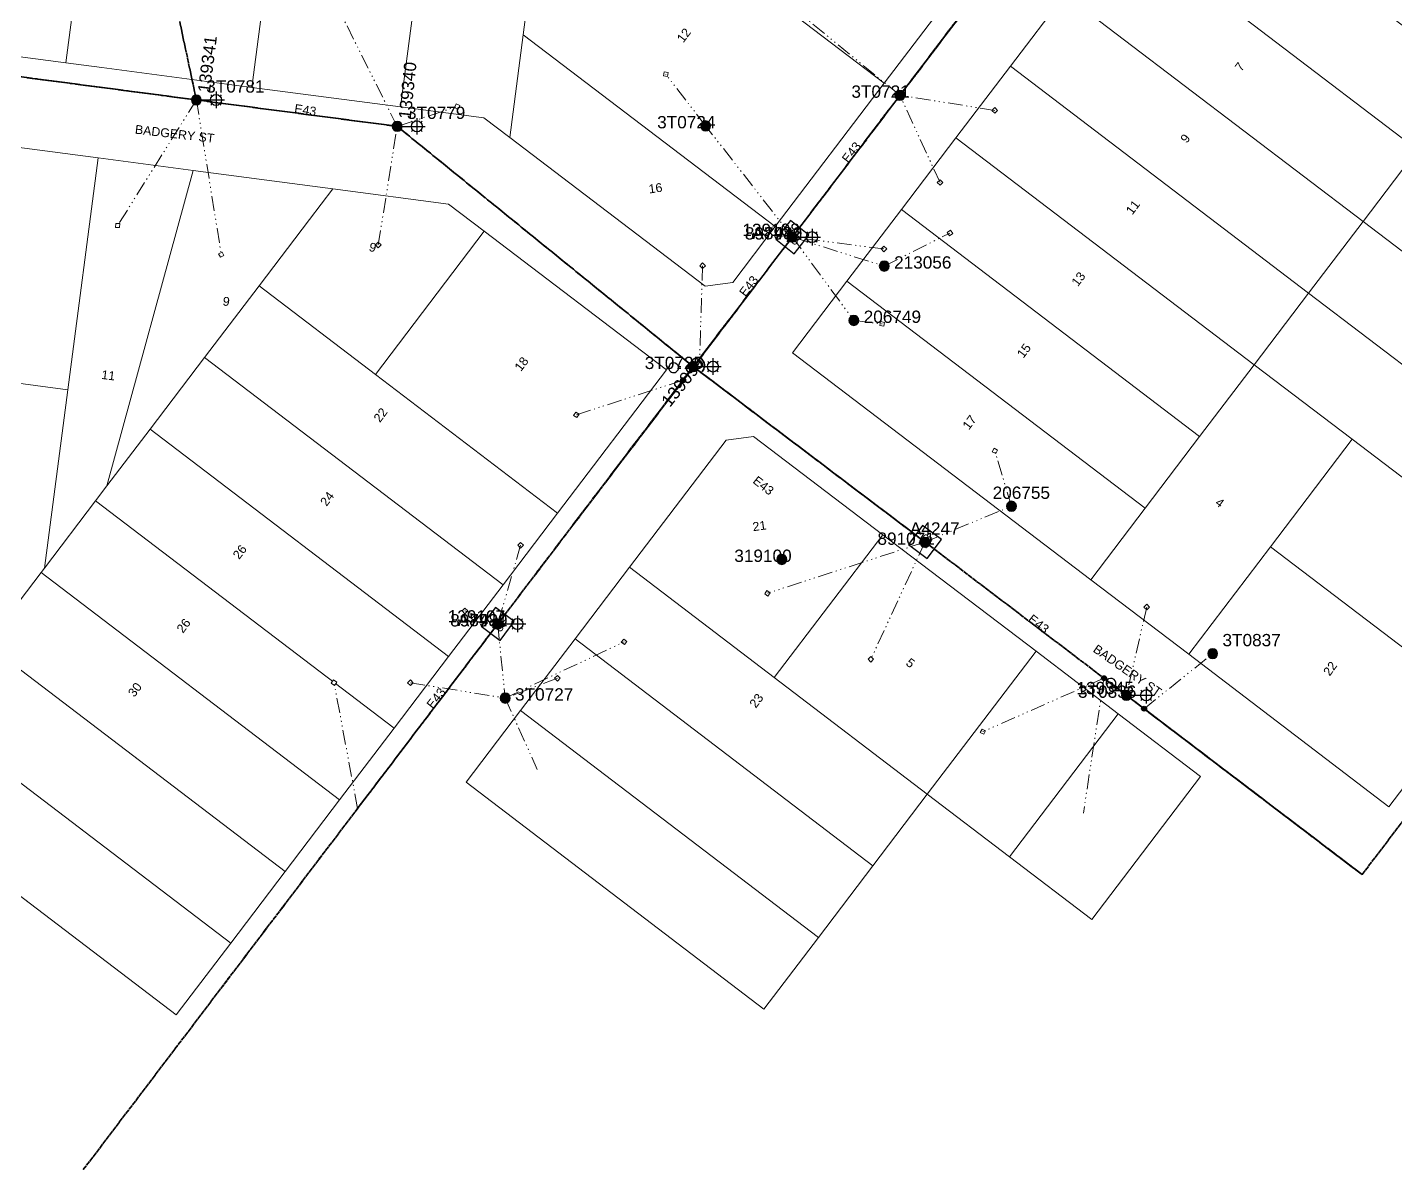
# Model space of a CAD drawing. Header units: metres. Extents: x 267072 to 270320, y 6186424 to 6191197.
# Drawn here: x 267640 to 267918, y 6186844.2 to 6187076.4 of the extents above; entities that cross this region are included whole.
import ezdxf
from ezdxf.enums import TextEntityAlignment as Align

# ---------------------------------------------------------------- set-up
doc = ezdxf.new("R2010")
doc.units = ezdxf.units.M
doc.linetypes.add('Cable Exist OH', pattern=[1, 1, 0])
doc.linetypes.add('PHANTOMX2', pattern=[6.6, 3, -0.75, 0.2, -0.75, 0.2, -0.75, 0.2, -0.75])
doc.layers.get('0').update_dxf_attribs({"color": 6})
for name, color, linetype, lineweight in [('_User_HV_Exist', 1, 'Continuous', 35), ('_User_LV_Exist', 5, 'Continuous', 35), ('Cadastre Land Parcels_SP_EXT', 118, 'Continuous', 15), ('Cadastre Roads_SP_EXT', 218, 'Continuous', 15), ('Mains_HV_EXT', 13, 'Continuous', 25), ('Mains_LV_EXT', 163, 'Continuous', 25), ('Mains_SL_EXT', 131, 'Continuous', 25), ('Services_SP_EXT', 42, 'PHANTOMX2', 20)]:
    doc.layers.add(name, color=color, linetype=linetype, lineweight=lineweight)
for name, color, linetype in [('Equip_LV_EXT', 7, 'Continuous'), ('Equip_SP_HV_EXT', 7, 'Continuous'), ('Equip_SP_LV_EXT', 7, 'Continuous'), ('Equip_SP_SL_EXT', 7, 'Continuous'), ('SupportsOH_SP_TR_HV_LV_SL_EXT', 7, 'Continuous')]:
    doc.layers.add(name, color=color, linetype=linetype)
doc.styles.add('iecARIAL', font='arial.ttf', dxfattribs={"height": 2})
doc.styles.add('POLE_LABEL', font='arial.ttf', dxfattribs={"height": 2})
doc.styles.add('SL_LABEL', font='arial.ttf', dxfattribs={"height": 2})
doc.styles.get("Standard").update_dxf_attribs({"font": 'arial.ttf'})
doc.linetypes.add('Cable E UG', pattern='A,5,-0.1,["E",Standard,S=1.5,R=0,X=0,Y=-0.75],-1.45', length=6.55)

# ---------------------------------------------------------------- blocks, each defined once
blk = doc.blocks.new('LV_OH_LINKS_OPEN_EXT')
for p, q in [((-0.17, 4.97), (-0.17, 5.46)), ((-0.17, 3), (-0.17, 2.5)), ((0.17, 4.97), (0.17, 5.46)), ((0.17, 3), (0.17, 2.5))]:
    blk.add_line(p, q)
blk.add_lwpolyline([(0, 2.99, 1), (0, 4.98, 1)], format="xyb", close=True)
at = {"flags": 9}
for tag, p in [('ACTUAL_STATUS', (0, 0)), ('CONSTRUCTED_VOLTAGE', (0, -0.2)), ('OPERATING_VOLTAGE', (0, -0.6)), ('ORIENTATION', (0, -0.8)), ('OWNED_BY', (0, -1)), ('STATE', (0, -1.2)), ('SWITCH_TYPE', (0, -1.4)), ('NO_PHASES', (0, -0.4)), ('USAGE', (0, -1.6)), ('LEGEND', (0, -1.8)), ('NOTES', (0, -2))]:
    blk.add_attdef(tag, text='', height=0.2, dxfattribs=at).set_placement(p, align=Align.MIDDLE_LEFT)
at = {"flags": 1}
blk.add_attdef('Z', (0, 0), '', height=0.2, dxfattribs=at)
blk = doc.blocks.new('SL_LANTERN_EXT')
at = {"flags": 9}
for tag, p in [('LRATECODE', (-7.4, 0)), ('LOUTREACHVOCAB', (-7.2, 0)), ('LOUTREACH', (-7, 0)), ('LANTNUMBER', (-6.6, 0)), ('LNEW', (-6.4, 0)), ('LMASTVOCAB', (-6.2, 0)), ('LMAST', (-6, 0)), ('LLAMPVOCAB', (-5.8, 0)), ('LLAMP', (-5.6, 0)), ('LEXIST', (-5.4, 0)), ('LCHARGE3PERCENT', (-5.2, 0)), ('LCHARGE3', (-5, 0)), ('LCHARGE2PERCENT', (-4.8, 0)), ('LCHARGE2', (-4.6, 0)), ('LCHARGE1PERCENT', (-4.4, 0)), ('LCHARGE1', (-4.2, 0)), ('LCATEGORY', (-4, 0)), ('LBRACKETVOCAB', (-3.8, 0)), ('LBRACKET', (-3.6, 0)), ('LKINGHEIGHT', (-3.4, 0)), ('CREPLACE', (-3.2, 0)), ('CREMOVE', (-3, 0)), ('CNUMBER', (-2.8, 0)), ('CNEW', (-2.6, 0)), ('CEXIST', (-2.4, 0)), ('USAGE', (-2.2, 0)), ('STATE', (-2, 0)), ('OWNED_BY', (-1.8, 0)), ('ORIENTATION', (-1.6, 0)), ('OPERATING_VOLTAGE', (-1.4, 0)), ('NO_PHASES', (-1.2, 0)), ('LANTERN_TYPE', (-1, 0)), ('LANTERN_PURPOSE', (-0.8, 0)), ('CONTROL_TYPE', (-0.6, 0)), ('CONSTRUCTED_VOLTAGE', (-0.4, 0))]:
    blk.add_attdef(tag, text='', height=0.001, rotation=270, dxfattribs=at).set_placement(p, align=Align.MIDDLE_LEFT)
at = {"style": 'SL_LABEL', "flags": 9}
blk.add_attdef('STREET_CODE', text='', height=0.001, rotation=270, dxfattribs=at).set_placement((0, 0), align=Align.MIDDLE_LEFT)
at = {"flags": 1}
blk.add_attdef('Z', (0, 0), '', height=0.001, rotation=270, dxfattribs=at)
at = {"width": 0.9}
blk.add_attdef('LNUMBER', text='', height=1, dxfattribs=at).set_placement((7, -1), align=Align.MIDDLE_LEFT)
at = {"flags": 9}
for tag, p in [('LREMOVE', (0, -7.6)), ('LREPLACE', (0, -7.8)), ('LTYPE', (0, -8)), ('LTYPEVOCAB', (0, -8.2)), ('LEGEND', (0, -8.4)), ('SUBURB', (0, -8.6)), ('STREETNAME', (0, -8.8)), ('LOCATION', (0, -9)), ('NOTES', (0, -9.2)), ('MAINTAINED_BY', (0, -9.86))]:
    blk.add_attdef(tag, text='', height=0.001, dxfattribs=at).set_placement(p, align=Align.MIDDLE_LEFT)
blk.add_attdef('OPERATED_BY', (0, -9.61), '', height=0.001, dxfattribs=at)
blk.add_wipeout([(5.69, 0), (5.06, -1.06), (4, -1.69), (2.94, -1.06), (2.31, 0), (2.94, 1.06), (4, 1.69), (5.06, 1.06)])
for p, q in [((0, 0), (4, 0)), ((2.94, 1.06), (3.2, 0.8)), ((4, 1.69), (4, 0)), ((5.06, 1.06), (4.8, 0.8)), ((2.94, -1.06), (3.2, -0.8)), ((4, 0), (5.69, 0)), ((4, 0), (4, -1.69)), ((5.06, -1.06), (4.8, -0.8))]:
    blk.add_line(p, q)
blk.add_circle((4, 0), 1.12)
blk = doc.blocks.new('CCP_EXT')
blk.add_wipeout([(0, 0.57), (0.57, 0), (0, -0.57), (-0.57, 0)])
blk.add_lwpolyline([(-0.57, 0), (0, 0.57), (0.57, 0), (0, -0.57), (-0.57, 0)])
at = {"flags": 1}
blk.add_attdef('Z', (0, 0), '', height=0.2, dxfattribs=at)
at = {"flags": 9}
for tag, p in [('CCP_TYPE', (0, 0)), ('CONSTRUCTED_VOLTAGE', (0, -0.2)), ('OPERATING_VOLTAGE', (0, -0.6)), ('ORIENTATION', (0, -0.8)), ('OWNED_BY', (0, -1)), ('STATE', (0, -1.8)), ('NO_PHASES', (0, -0.4)), ('USAGE', (0, -1.2)), ('LEGEND', (0, -1.4)), ('LIFE_SUPPORT', (0, -1.6)), ('NOTES', (0, -2))]:
    blk.add_attdef(tag, text='', height=0.2, dxfattribs=at).set_placement(p, align=Align.MIDDLE_LEFT)
blk = doc.blocks.new('POLE_EXT')
blk.add_hatch(color=256).paths.add_polyline_path([(-1, 0, 1), (1, 0, 1)])
blk.add_lwpolyline([(-1, 0, 1), (1, 0, 1)], format="xyb", close=True)
at = {"flags": 8}
blk.add_attdef('pNumber', text='', height=2, dxfattribs=at).set_placement((2.5, 2.5), align=Align.MIDDLE_CENTER)
at = {"style": 'POLE_LABEL', "flags": 9}
for tag, p in [('STRUCTURE_PLANT_NUMBER', (1.35, 0.03)), ('STREET_CODE', (1.35, -0.2))]:
    blk.add_attdef(tag, text='', height=0.2, dxfattribs=at).set_placement(p, align=Align.MIDDLE_LEFT)
at = {"flags": 9}
for tag, p in [('OWNED_BY', (1.35, -0.4)), ('SPECIAL_USE', (1.35, -0.8)), ('STATE', (1.35, -1)), ('cLV', (1.35, -1.4)), ('hDepth', (1.35, -1.6)), ('hDia', (1.35, -1.8)), ('cHV', (1.35, -2)), ('PARENT', (1.35, -0.6)), ('USAGE', (1.35, -1.2)), ('LBRACKET', (1.35, -2.2)), ('LExisting', (1.35, -2.4)), ('LANTNUMBER', (1.35, -2.6)), ('LOther', (1.35, -2.8)), ('cLinedev', (1.35, -3.4)), ('pExisting', (1.35, -3.8)), ('pFooting', (1.35, -4.4)), ('pNew', (1.35, -4.6)), ('pRelocate', (1.35, -5)), ('pRemove', (1.35, -5.2)), ('pReplace', (1.35, -5.4)), ('pStay', (1.35, -5.6)), ('LRemove', (1.35, -3)), ('LEGEND', (1.35, -3.2)), ('LOCATION', (1.35, -3.6)), ('PFNUMBER', (1.35, -4)), ('NEWPFNUMBER', (1.35, -4.2)), ('pType', (1.35, -5.8)), ('cspan', (1.35, -6)), ('STREETNAME', (1.35, -6.2)), ('SUBURB', (1.35, -6.4)), ('OPERATED_BY', (1.36, -7.01)), ('NOTES', (1.35, -6.6)), ('MAINTAINED_BY', (1.36, -6.81))]:
    blk.add_attdef(tag, text='', height=0.2, dxfattribs=at).set_placement(p, align=Align.MIDDLE_LEFT)
at = {"flags": 1}
blk.add_attdef('Z', (1.35, -7.33), '', height=0.2, dxfattribs=at)
blk = doc.blocks.new('HV_LOAD_BREAK_EXT')
blk.add_lwpolyline([(-2.4, -2.4), (2.4, -2.4), (2.4, 2.4), (-2.4, 2.4)], close=True)
at = {"insert": (-1.1, 0.99), "char_height": 2, "width": 2.9628, "attachment_point": 1}
blk.add_mtext('{\\Fisocp|c0;LB}', dxfattribs=at)
for tag, height, flags, p in [('ASSET_NUM', 2.5, 8, (2, 2)), ('STREET_CODE', 0.2, 9, (1.5, 0)), ('ACTUAL_STATUS', 0.2, 9, (1.5, -0.2)), ('CONSTRUCTED_VOLTAGE', 0.2, 9, (1.5, -0.4)), ('OPERATING_VOLTAGE', 0.2, 9, (1.5, -0.8)), ('ORIENTATION', 0.2, 9, (1.5, -1)), ('OWNED_BY', 0.2, 9, (1.5, -1.2)), ('OPERATED_BY', 0.2, 9, (1.5, -1.4)), ('STATE', 0.2, 9, (1.5, -1.8)), ('SWITCH_TYPE', 0.2, 9, (1.5, -2)), ('STREETNAME', 0.2, 9, (1.5, -2.8)), ('NO_PHASES', 0.2, 9, (1.5, -0.6)), ('MAINTAINED_BY', 0.2, 9, (1.5, -1.6)), ('USAGE', 0.2, 9, (1.5, -2.2)), ('LEGEND', 0.2, 9, (1.5, -2.4)), ('LOCATION', 0.2, 9, (1.5, -2.6)), ('SUBURB', 0.2, 9, (1.5, -3)), ('Z', 0.2, 1, (1.5, -3.6)), ('NOTES', 0.2, 9, (1.5, -3.2)), ('LABEL_ALIGNMENT', 0.2, 9, (1.5, -3.4))]:
    blk.add_attdef(tag, text='', height=height, dxfattribs=dict(flags=flags)).set_placement(p, align=Align.MIDDLE_LEFT)
blk = doc.blocks.new('CONNECTOR_NODE_EXT')
h = blk.add_hatch(color=256)
edge = h.paths.add_edge_path()
edge.add_arc((0, 0), 0.5, 0, 360)
blk.add_circle((0, 0), 0.5)
at = {"flags": 1}
blk.add_attdef('Z', (0, 0), '', height=0.2, dxfattribs=at)
at = {"flags": 9}
for tag, p in [('CONNECTOR_TYPE', (0, 0)), ('CONSTRUCTED_VOLTAGE', (0, -0.2)), ('OPERATING_VOLTAGE', (0, -0.6)), ('ORIENTATION', (0, -0.8)), ('SUBTYPE', (0, -1)), ('NO_PHASES', (0, -0.4)), ('USAGE', (0, -1.2)), ('NOTES', (0, -1.4))]:
    blk.add_attdef(tag, text='', height=0.2, dxfattribs=at).set_placement(p, align=Align.MIDDLE_LEFT)

msp = doc.modelspace()

# ---------------------------------------------------------------- linework, layer by layer
at = {"layer": '_User_HV_Exist', "linetype": 'Cable Exist OH'}
msp.add_lwpolyline([(267911.1607, 6186904.2089), (267936.0025, 6186936.9048), (267997.3712, 6187017.7282)], dxfattribs=at)
at = {"layer": '_User_LV_Exist', "linetype": 'Cable Exist OH'}
for points in [[(267817.2445, 6187062.5933), (267837.1332, 6187088.8075)], [(267911.1607, 6186904.2089), (267936.0025, 6186936.9048)]]:
    msp.add_lwpolyline(points, dxfattribs=at)
at = {"layer": 'Cadastre Land Parcels_SP_EXT', "linetype": 'Continuous'}
for points in [[(267662.5335, 6187181.4822), (267633.2583, 6187185.0703), (267626.6907, 6187185.8754), (267624.7094, 6187186.1184), (267610.0111, 6187074.1408), (267624.6312, 6187072.2175), (267647.7946, 6187069.1703), (267662.5335, 6187181.4822)], [(267700.3536, 6187176.8458), (267662.5335, 6187181.4822), (267647.7946, 6187069.1703), (267655.0905, 6187068.2103), (267685.5797, 6187064.1988), (267700.3536, 6187176.8458)], [(267719.6629, 6187089.6209), (267725.3028, 6187132.6122), (267728.0372, 6187153.4918), (267730.6103, 6187173.1367), (267700.3536, 6187176.8458), (267685.5797, 6187064.1988), (267715.8065, 6187060.2224), (267719.6629, 6187089.6209)], [(267825.1446, 6187079.6106), (267728.0372, 6187153.4918), (267725.3028, 6187132.6122), (267746.212, 6187116.6975), (267814.0752, 6187065.0479), (267825.1446, 6187079.6106)], [(267740.7309, 6187074.8992), (267746.212, 6187116.6975), (267725.3028, 6187132.6122), (267719.6629, 6187089.6209), (267715.8065, 6187060.2224), (267732.7358, 6187057.9955), (267737.9897, 6187053.9975), (267740.7309, 6187074.8992)], [(267814.0752, 6187065.0479), (267746.212, 6187116.6975), (267740.7309, 6187074.8992), (267791.9399, 6187035.9226), (267814.0752, 6187065.0479)], [(267933.4875, 6187066.0926), (267872.9036, 6187112.1957), (267861.8366, 6187097.6282), (267922.4214, 6187051.5261), (267933.4875, 6187066.0926)], [(267922.4214, 6187051.5261), (267861.8366, 6187097.6282), (267850.7698, 6187083.0627), (267911.3554, 6187036.9597), (267922.4214, 6187051.5261)], [(267911.3554, 6187036.9597), (267850.7698, 6187083.0627), (267839.7037, 6187068.4961), (267900.2893, 6187022.3923), (267911.3554, 6187036.9597)], [(267783.2915, 6187024.5445), (267791.9399, 6187035.9226), (267740.7309, 6187074.8992), (267737.9897, 6187053.9975), (267777.6874, 6187023.7827), (267783.2915, 6187024.5445)], [(267900.2893, 6187022.3923), (267839.7037, 6187068.4961), (267828.6369, 6187053.9306), (267889.2233, 6187007.8268), (267900.2893, 6187022.3923)], [(267642.7618, 6186965.5987), (267643.4458, 6186966.4983), (267648.1856, 6187002.7314), (267627.3754, 6187005.4752), (267624.1494, 6187007.8591), (267630.0695, 6187053.0464), (267624.1192, 6187053.829), (267612.2549, 6186963.1374), (267638.2856, 6186959.7123), (267642.7618, 6186965.5987)], [(267889.2233, 6187007.8268), (267828.6369, 6187053.9306), (267817.5694, 6187039.3629), (267878.1573, 6186993.2603), (267889.2233, 6187007.8268)], [(267654.3486, 6187049.8539), (267630.0695, 6187053.0464), (267624.1494, 6187007.8591), (267627.3754, 6187005.4752), (267648.1856, 6187002.7314), (267654.3486, 6187049.8539)], [(267983.009, 6187005.4178), (267922.4214, 6187051.5261), (267911.3554, 6187036.9597), (267971.9446, 6186990.8506), (267983.009, 6187005.4178)], [(267653.8309, 6186980.1586), (267656.1551, 6186983.2154), (267673.6509, 6187047.3152), (267654.3486, 6187049.8539), (267648.1856, 6187002.7314), (267643.4458, 6186966.4983), (267653.8309, 6186980.1586)], [(267664.9007, 6186994.7186), (267675.9715, 6187009.2795), (267687.0407, 6187023.8383), (267697.2989, 6187037.3313), (267702.0505, 6187043.5807), (267673.6509, 6187047.3152), (267656.1551, 6186983.2154), (267664.9007, 6186994.7186)], [(267732.803, 6187034.958), (267725.5281, 6187040.4935), (267702.0505, 6187043.5807), (267697.2989, 6187037.3313), (267687.0407, 6187023.8383), (267710.6849, 6187005.8489), (267732.803, 6187034.958)], [(267878.1573, 6186993.2603), (267817.5694, 6187039.3629), (267806.5034, 6187024.7974), (267867.0914, 6186978.6938), (267878.1573, 6186993.2603)], [(267769.8094, 6187006.8054), (267732.803, 6187034.958), (267710.6849, 6187005.8489), (267747.6906, 6186977.6942), (267769.8094, 6187006.8054)], [(267971.9446, 6186990.8506), (267911.3554, 6187036.9597), (267900.2893, 6187022.3923), (267960.8794, 6186976.2822), (267971.9446, 6186990.8506)], [(267747.6906, 6186977.6942), (267710.6849, 6187005.8489), (267687.0407, 6187023.8383), (267675.9715, 6187009.2795), (267736.6223, 6186963.1275), (267747.6906, 6186977.6942)], [(267867.0914, 6186978.6938), (267806.5034, 6187024.7974), (267795.4367, 6187010.2307), (267856.0255, 6186964.1273), (267867.0914, 6186978.6938)], [(267960.8794, 6186976.2822), (267900.2893, 6187022.3923), (267889.2233, 6187007.8268), (267909.1192, 6186992.6855), (267949.815, 6186961.7148), (267960.8794, 6186976.2822)], [(267736.6223, 6186963.1275), (267675.9715, 6187009.2795), (267664.9007, 6186994.7186), (267725.555, 6186948.5618), (267736.6223, 6186963.1275)], [(267892.5203, 6186970.8343), (267909.1192, 6186992.6855), (267889.2233, 6187007.8268), (267878.1573, 6186993.2603), (267867.0914, 6186978.6938), (267856.0255, 6186964.1273), (267875.923, 6186948.9851), (267892.5203, 6186970.8343)], [(267725.555, 6186948.5618), (267664.9007, 6186994.7186), (267656.1551, 6186983.2154), (267653.8309, 6186980.1586), (267714.4885, 6186933.9961), (267725.555, 6186948.5618)], [(267813.7862, 6186973.2865), (267787.5371, 6186993.2618), (267781.9331, 6186992.4981), (267762.3116, 6186966.675), (267791.7266, 6186944.2447), (267813.7862, 6186973.2865)], [(267949.815, 6186961.7148), (267909.1192, 6186992.6855), (267892.5203, 6186970.8343), (267933.2186, 6186939.8628), (267949.815, 6186961.7148)], [(267714.4885, 6186933.9961), (267653.8309, 6186980.1586), (267643.4458, 6186966.4983), (267642.7618, 6186965.5987), (267703.4204, 6186919.4303), (267714.4885, 6186933.9961)], [(267844.9058, 6186949.6032), (267813.7862, 6186973.2865), (267791.7266, 6186944.2447), (267822.8263, 6186920.5291), (267844.9058, 6186949.6032)], [(267933.2186, 6186939.8628), (267892.5203, 6186970.8343), (267875.923, 6186948.9851), (267916.6222, 6186918.0117), (267933.2186, 6186939.8628)], [(267703.4204, 6186919.4303), (267642.7618, 6186965.5987), (267638.2856, 6186959.7123), (267631.6911, 6186951.0388), (267692.3532, 6186904.8645), (267703.4204, 6186919.4303)], [(267822.8263, 6186920.5291), (267791.7266, 6186944.2447), (267762.3116, 6186966.675), (267751.2434, 6186952.1093), (267811.7631, 6186905.9605), (267822.8263, 6186920.5291)], [(267692.3532, 6186904.8645), (267631.6911, 6186951.0388), (267620.6222, 6186936.4788), (267681.2851, 6186890.2987), (267692.3532, 6186904.8645)], [(267811.7631, 6186905.9605), (267751.2434, 6186952.1093), (267740.1751, 6186937.5435), (267800.6999, 6186891.392), (267811.7631, 6186905.9605)], [(267861.6202, 6186936.8839), (267844.9058, 6186949.6032), (267822.8263, 6186920.5291), (267839.5279, 6186907.7936), (267861.6202, 6186936.8839)], [(267800.6999, 6186891.392), (267740.1751, 6186937.5435), (267729.1071, 6186922.9767), (267789.6359, 6186876.8245), (267800.6999, 6186891.392)], [(267681.2851, 6186890.2987), (267620.6222, 6186936.4788), (267617.0351, 6186931.7607), (267609.5523, 6186921.9198), (267670.2179, 6186875.7328), (267681.2851, 6186890.2987)], [(267878.3345, 6186924.1646), (267861.6202, 6186936.8839), (267839.5279, 6186907.7936), (267856.2294, 6186895.0551), (267878.3345, 6186924.1646)]]:
    msp.add_lwpolyline(points, close=True, dxfattribs=at)
at = {"layer": 'Mains_HV_EXT', "linetype": 'Cable Exist OH'}
msp.add_lwpolyline([(267911.1607, 6186904.2089), (267936.0025, 6186936.9048), (267997.3712, 6187017.7282)], dxfattribs=at)
at = {"layer": 'Mains_LV_EXT', "linetype": 'Cable Exist OH'}
for points in [[(267817.2445, 6187062.5933), (267837.1332, 6187088.8075)], [(267911.1607, 6186904.2089), (267936.0025, 6186936.9048)]]:
    msp.add_lwpolyline(points, dxfattribs=at)
at = {"layer": 'Mains_LV_EXT', "linetype": 'Continuous'}
msp.add_lwpolyline([(267776.8749, 6187006.2349, 0.51018923), (267776.6839, 6187009.2034)], format="xyb", dxfattribs=at)
at = {"layer": 'Services_SP_EXT'}
for points in [[(267822.3425, 6186971.8015), (267839.9242, 6186979.0715)], [(267737.0594, 6186940.0793), (267743.5821, 6186925.5746)]]:
    msp.add_lwpolyline(points, dxfattribs=at)

# ---------------------------------------------------------------- block references
at = {"layer": 'Equip_SP_HV_EXT'}
ref = msp.add_blockref('HV_LOAD_BREAK_EXT', (267822.3426, 6186971.8015), dxfattribs=dict(at, rotation=53.19183841850954))
ref.add_attrib('ASSET_NUM', 'A4247', dxfattribs={"layer": '0', "height": 2.5}).set_placement((267824.3426, 6186972.5515), align=Align.BOTTOM_CENTER)
at = {"layer": 'Equip_SP_LV_EXT'}
for p, rotation in [((267775.2612, 6187007.457), 93.36503493453333), ((267863.2868, 6186940.6422), 52.05184241587069)]:
    msp.add_blockref('LV_OH_LINKS_OPEN_EXT', p, dxfattribs=dict(at, rotation=rotation))
at = {"layer": 'SupportsOH_SP_TR_HV_LV_SL_EXT'}
ref = msp.add_blockref('POLE_EXT', (267817.2445, 6187062.5933), dxfattribs=at)
ref.add_attrib('ASSET_NUM', '3T0721', dxfattribs={"layer": '0', "height": 2.5, "style": 'POLE_LABEL'}).set_placement((267819.2445, 6187063.3433), align=Align.MIDDLE_RIGHT)
ref = msp.add_blockref('POLE_EXT', (267777.777, 6187056.375), dxfattribs=at)
ref.add_attrib('ASSET_NUM', '3T0724', dxfattribs={"layer": '0', "height": 2.5, "style": 'POLE_LABEL'}).set_placement((267779.777, 6187057.125), align=Align.MIDDLE_RIGHT)
ref = msp.add_blockref('POLE_EXT', (267839.9242, 6186979.0715), dxfattribs=at)
ref.add_attrib('ASSET_NUM', '206755', dxfattribs={"layer": '0', "height": 2.5, "style": 'POLE_LABEL'}).set_placement((267841.9242, 6186979.8215), align=Align.BOTTOM_CENTER)
ref = msp.add_blockref('POLE_EXT', (267822.3425, 6186971.7311), dxfattribs=at)
ref.add_attrib('ASSET_NUM', '891071', dxfattribs={"layer": '0', "height": 2.5, "style": 'POLE_LABEL'}).set_placement((267824.3425, 6186972.4811), align=Align.MIDDLE_RIGHT)
ref = msp.add_blockref('POLE_EXT', (267793.261, 6186968.257), dxfattribs=at)
ref.add_attrib('ASSET_NUM', '319100', dxfattribs={"layer": '0', "height": 2.5, "style": 'POLE_LABEL'}).set_placement((267795.261, 6186969.007), align=Align.MIDDLE_RIGHT)
ref = msp.add_blockref('POLE_EXT', (267880.7922, 6186949.1166), dxfattribs=at)
ref.add_attrib('ASSET_NUM', '3T0837', dxfattribs={"layer": '0', "height": 2.5, "style": 'POLE_LABEL'}).set_placement((267882.7922, 6186949.8666), align=Align.BOTTOM_LEFT)
ref = msp.add_blockref('POLE_EXT', (267737.0594, 6186940.0793), dxfattribs=at)
ref.add_attrib('ASSET_NUM', '3T0727', dxfattribs={"layer": '0', "height": 2.5, "style": 'POLE_LABEL'}).set_placement((267739.0594, 6186940.8293), align=Align.MIDDLE_LEFT)

# ---------------------------------------------------------------- texts
at = {"layer": 'Cadastre Land Parcels_SP_EXT'}
for s, rotation, p in [('12', 53.009998, (267773.2395, 6187073.1419)), ('7', 53.009998, (267886.5958, 6187067.2942)), ('9', 53.009998, (267875.5296, 6187052.7277)), ('16', 8.018, (267766.3279, 6187042.6293)), ('11', 53.009998, (267864.4633, 6187038.1615)), ('9', 344.7, (267709.2343, 6187031.0085)), ('13', 53.009998, (267853.3968, 6187023.5951)), ('9', 352.81, (267679.5812, 6187019.897)), ('15', 53.009998, (267842.3303, 6187009.0286)), ('18', 53.009998, (267740.247, 6187006.3266)), ('11', 352.834512, (267654.9362, 6187004.9622)), ('22', 53.009998, (267711.602, 6186995.9577)), ('17', 53.009998, (267831.2643, 6186994.4623)), ('24', 53.009998, (267700.7624, 6186978.9218)), ('4', 323.005585, (267881.1514, 6186979.4876)), ('21', 7.974, (267787.4589, 6186973.9932)), ('26', 52.23, (267682.986, 6186968.1301)), ('26', 53.009998, (267671.5895, 6186953.1364)), ('5', 323.099998, (267818.3112, 6186946.9159)), ('22', 54.24012, (267904.571, 6186944.4235)), ('30', 53.009998, (267661.7024, 6186940.1289)), ('23', 53.009998, (267787.9741, 6186937.9037))]:
    msp.add_text(s, height=1.8, rotation=rotation, dxfattribs=at).set_placement(p)
at = {"layer": 'Cadastre Roads_SP_EXT'}
msp.add_text('BADGERY ST', height=1.8, rotation=353.33513, dxfattribs=at).set_placement((267661.7607, 6187054.8068))
at = {"layer": 'Mains_LV_EXT'}
for rotation, p in [(351.667397, (267694.124, 6187059.0404)), (51.908285, (267806.7274, 6187048.6903)), (51.908285, (267785.8657, 6187021.5103)), (322.015617, (267787.214, 6186983.94)), (322.015617, (267843.127, 6186955.8206)), (51.908285, (267722.3494, 6186937.7569))]:
    msp.add_text('E43', height=1.8, rotation=rotation, dxfattribs=at).set_placement(p)

# ---------------------------------------------------------------- next in the draw order: block references
at = {"layer": 'Equip_SP_SL_EXT'}
ref = msp.add_blockref('SL_LANTERN_EXT', (267674.3182, 6187061.6461), dxfattribs=at)
ref.add_attrib('ASSET_NUM', '139341', dxfattribs={"layer": '0', "height": 2.5, "rotation": 82.821655, "style": 'iecARIAL'}).set_placement((267675.8182, 6187063.1461), align=Align.MIDDLE_LEFT)
ref = msp.add_blockref('SL_LANTERN_EXT', (267715.1164, 6187056.2788), dxfattribs=at)
ref.add_attrib('ASSET_NUM', '139340', dxfattribs={"layer": '0', "height": 2.5, "rotation": 84.074182, "style": 'iecARIAL'}).set_placement((267716.6164, 6187057.7788), align=Align.MIDDLE_LEFT)
ref = msp.add_blockref('SL_LANTERN_EXT', (267795.4066, 6187033.7689), dxfattribs=at)
ref.add_attrib('ASSET_NUM', '139108', dxfattribs={"layer": '0', "height": 2.5, "rotation": 0.188368, "style": 'iecARIAL'}).set_placement((267796.9066, 6187035.2689), align=Align.MIDDLE_RIGHT)
ref = msp.add_blockref('SL_LANTERN_EXT', (267775.2612, 6187007.457), dxfattribs=at)
ref.add_attrib('ASSET_NUM', '139099', dxfattribs={"layer": '0', "height": 2.5, "rotation": 51.696636, "style": 'iecARIAL'}).set_placement((267776.7612, 6187008.957), align=Align.MIDDLE_RIGHT)
ref = msp.add_blockref('SL_LANTERN_EXT', (267735.5362, 6186955.1403), dxfattribs=at)
ref.add_attrib('ASSET_NUM', '139107', dxfattribs={"layer": '0', "height": 2.5, "rotation": 359.648516, "style": 'iecARIAL'}).set_placement((267737.0362, 6186956.6403), align=Align.MIDDLE_RIGHT)
ref = msp.add_blockref('SL_LANTERN_EXT', (267863.2867, 6186940.6422), dxfattribs=at)
ref.add_attrib('ASSET_NUM', '139345', dxfattribs={"layer": '0', "height": 2.5, "rotation": 0.154918, "style": 'iecARIAL'}).set_placement((267864.7867, 6186942.1422), align=Align.MIDDLE_RIGHT)
at = {"layer": 'Services_SP_EXT'}
for p, rotation in [((267769.684, 6187066.878), 126.3860083319925), ((267727.3139, 6187060.3218), 22.09288887559806), ((267658.3238, 6187036.1296), 221.7711855248045), ((267827.416, 6187034.602), 350.9248487263774), ((267679.3838, 6187030.2009), 251.1623104822178), ((267813.646, 6187016.117), 303.722257354047), ((267751.4992, 6186997.6497), 191.1344588682402), ((267836.565, 6186990.3065), 104.9763943774529), ((267790.337, 6186961.374), 191.478197360215), ((267761.2108, 6186951.5035), 7.97801005859268), ((267811.349, 6186947.971), 269.6119214869897), ((267702.284, 6186943.22), 102.9665858202246), ((267834.128, 6186933.256), 199.9231950994438)]:
    msp.add_blockref('CCP_EXT', p, dxfattribs=dict(at, rotation=rotation))
for p in [(267836.5103, 6187059.5062), (267825.4086, 6187044.8669), (267711.2677, 6187032.1766), (267813.9973, 6187031.3556), (267777.1537, 6187027.955), (267740.1937, 6186971.134), (267867.3974, 6186958.5865), (267717.7998, 6186943.1932), (267747.6675, 6186944.0991)]:
    msp.add_blockref('CCP_EXT', p, dxfattribs=at)

# ---------------------------------------------------------------- next in the draw order: linework, layer by layer
at = {"layer": '_User_HV_Exist', "linetype": 'Cable Exist OH'}
for points in [[(267925.9708, 6187278.6214), (267916.7871, 6187209.751), (267877.6193, 6187142.051), (267795.4066, 6187033.7689)], [(267775.2611, 6187007.457), (267715.1163, 6187056.2788), (267503.9431, 6187084.0659)], [(267795.4066, 6187033.7689), (267775.2611, 6187007.457)], [(267735.5362, 6186955.1403), (267775.2612, 6187007.457)], [(267775.2611, 6187007.457), (267822.3425, 6186971.8015)], [(267822.3425, 6186971.8015), (267911.1607, 6186904.2089)], [(267651.3438, 6186844.2409), (267735.5362, 6186955.1403)]]:
    msp.add_lwpolyline(points, dxfattribs=at)
at = {"layer": '_User_HV_Exist', "linetype": 'Cable E UG'}
for points in [[(267795.4067, 6187033.7689), (267794.921, 6187033.6586), (267794.3224, 6187032.8135)], [(267735.5361, 6186955.1403), (267735.058, 6186955.0734), (267734.5288, 6186954.3026)]]:
    msp.add_lwpolyline(points, dxfattribs=at)
at = {"layer": '_User_LV_Exist', "linetype": 'Cable Exist OH'}
for points in [[(267674.3182, 6187061.6461), (267670.925, 6187077.598)], [(267623.5009, 6187068.3318), (267674.3182, 6187061.6461)], [(267795.4066, 6187033.7689), (267817.2445, 6187062.5933)], [(267674.3182, 6187061.6461), (267715.1163, 6187056.2788)], [(267715.1163, 6187056.2788), (267775.2611, 6187007.457)], [(267795.4066, 6187033.7689), (267775.2611, 6187007.457)], [(267773.2263, 6187004.6904), (267775.2611, 6187007.457)], [(267822.3425, 6186971.8015), (267775.2611, 6187007.457)], [(267735.5362, 6186955.1403), (267773.2263, 6187004.6904)], [(267822.3425, 6186971.8015), (267858.7198, 6186944.1176)], [(267707.0815, 6186917.6492), (267735.5362, 6186955.1403)], [(267858.7198, 6186944.1176), (267863.2868, 6186940.6422)], [(267866.8684, 6186937.9165), (267863.2868, 6186940.6422)], [(267911.1607, 6186904.2089), (267866.8684, 6186937.9165)]]:
    msp.add_lwpolyline(points, dxfattribs=at)
at = {"layer": '_User_LV_Exist', "linetype": 'Continuous'}
msp.add_lwpolyline([(267776.8749, 6187006.2349, 0.51018923), (267776.6839, 6187009.2034)], format="xyb", dxfattribs=at)
at = {"layer": 'Mains_HV_EXT', "linetype": 'Cable Exist OH'}
for points in [[(267925.9708, 6187278.6214), (267916.7871, 6187209.751), (267877.6193, 6187142.051), (267795.4066, 6187033.7689)], [(267775.2611, 6187007.457), (267715.1163, 6187056.2788), (267503.9431, 6187084.0659)], [(267795.4066, 6187033.7689), (267775.2611, 6187007.457)], [(267735.5362, 6186955.1403), (267775.2612, 6187007.457)], [(267775.2611, 6187007.457), (267822.3425, 6186971.8015)], [(267822.3425, 6186971.8015), (267911.1607, 6186904.2089)], [(267651.3438, 6186844.2409), (267735.5362, 6186955.1403)]]:
    msp.add_lwpolyline(points, dxfattribs=at)
at = {"layer": 'Mains_HV_EXT', "linetype": 'Cable E UG'}
for points in [[(267795.4067, 6187033.7689), (267794.921, 6187033.6586), (267794.3224, 6187032.8135)], [(267735.5361, 6186955.1403), (267735.058, 6186955.0734), (267734.5288, 6186954.3026)]]:
    msp.add_lwpolyline(points, dxfattribs=at)
at = {"layer": 'Mains_LV_EXT', "linetype": 'Cable Exist OH'}
for points in [[(267674.3182, 6187061.6461), (267670.925, 6187077.598)], [(267623.5009, 6187068.3318), (267674.3182, 6187061.6461)], [(267795.4066, 6187033.7689), (267817.2445, 6187062.5933)], [(267674.3182, 6187061.6461), (267715.1163, 6187056.2788)], [(267715.1163, 6187056.2788), (267775.2611, 6187007.457)], [(267795.4066, 6187033.7689), (267775.2611, 6187007.457)], [(267773.2263, 6187004.6904), (267775.2611, 6187007.457)], [(267822.3425, 6186971.8015), (267775.2611, 6187007.457)], [(267735.5362, 6186955.1403), (267773.2263, 6187004.6904)], [(267822.3425, 6186971.8015), (267858.7198, 6186944.1176)], [(267707.0815, 6186917.6492), (267735.5362, 6186955.1403)], [(267858.7198, 6186944.1176), (267863.2868, 6186940.6422)], [(267866.8684, 6186937.9165), (267863.2868, 6186940.6422)], [(267911.1607, 6186904.2089), (267866.8684, 6186937.9165)]]:
    msp.add_lwpolyline(points, dxfattribs=at)
at = {"layer": 'Mains_SL_EXT', "linetype": 'Cable Exist OH'}
for points in [[(267795.4066, 6187033.7689), (267817.2445, 6187062.5933), (267839.8334, 6187092.3833)], [(267674.3182, 6187061.6461), (267623.5009, 6187068.3318), (267567.5258, 6187075.6444)], [(267715.1163, 6187056.2788), (267674.3182, 6187061.6461)], [(267775.2611, 6187007.457), (267715.1163, 6187056.2788)], [(267775.3868, 6187007.3522), (267795.4066, 6187033.7689)], [(267735.5362, 6186955.1403), (267775.3868, 6187007.3522)], [(267679.2637, 6186881.0418), (267707.0815, 6186917.6492), (267735.5362, 6186955.1403)]]:
    msp.add_lwpolyline(points, dxfattribs=at)
at = {"layer": 'Services_SP_EXT'}
for points in [[(267817.2445, 6187062.5933), (267776.6389, 6187095.7659), (267750.796, 6187109.148)], [(267715.1163, 6187056.2788), (267702.8919, 6187080.765), (267704.261, 6187101.6959)], [(267795.4066, 6187033.7689), (267777.7769, 6187056.375), (267769.684, 6187066.878)], [(267825.4086, 6187044.867), (267817.2445, 6187062.5933)], [(267836.5103, 6187059.5061), (267817.2445, 6187062.5933)], [(267674.3182, 6187061.6461), (267658.3237, 6187036.1296)], [(267674.3182, 6187061.6461), (267679.3838, 6187030.2009)], [(267715.1163, 6187056.2788), (267727.3139, 6187060.3218)], [(267711.2677, 6187032.1766), (267715.1163, 6187056.2788)], [(267814.0706, 6187027.8701), (267827.416, 6187034.602)], [(267795.4066, 6187033.7689), (267814.0706, 6187027.8701)], [(267795.4066, 6187033.7689), (267807.8969, 6187016.8322)], [(267813.9973, 6187031.3556), (267795.4066, 6187033.7689)], [(267777.1537, 6187027.955), (267776.5711, 6187009.1684)], [(267807.8969, 6187016.8322), (267813.6459, 6187016.117)], [(267773.2263, 6187004.6905), (267751.4992, 6186997.6497)], [(267839.9242, 6186979.0715), (267836.565, 6186990.3066)], [(267740.1937, 6186971.134), (267735.5361, 6186955.1403)], [(267822.3425, 6186971.8015), (267790.3371, 6186961.374)], [(267822.3425, 6186971.8015), (267811.349, 6186947.9711)], [(267867.3974, 6186958.5865), (267863.2867, 6186940.6422)], [(267735.5361, 6186955.1403), (267737.0594, 6186940.0793)], [(267737.0594, 6186940.0793), (267761.2108, 6186951.5035)], [(267866.8685, 6186937.9165), (267880.7922, 6186949.1166)], [(267707.0815, 6186917.6491), (267702.284, 6186943.22)], [(267717.7998, 6186943.1933), (267737.0594, 6186940.0793)], [(267747.6675, 6186944.0991), (267737.0594, 6186940.0793)], [(267858.7197, 6186944.1176), (267834.1281, 6186933.256)], [(267858.7197, 6186944.1176), (267854.5289, 6186916.713)]]:
    msp.add_lwpolyline(points, dxfattribs=at)

# ---------------------------------------------------------------- next in the draw order: block references
at = {"layer": 'Equip_LV_EXT'}
for p in [(267773.2263, 6187004.6905), (267858.7197, 6186944.1176), (267866.8684, 6186937.9166)]:
    msp.add_blockref('CONNECTOR_NODE_EXT', p, dxfattribs=at)
at = {"layer": 'Equip_SP_HV_EXT'}
ref = msp.add_blockref('HV_LOAD_BREAK_EXT', (267795.4066, 6187033.7689), dxfattribs=dict(at, rotation=321.6189262030694))
ref.add_attrib('ASSET_NUM', 'A8482', dxfattribs={"layer": '0', "height": 2.5, "rotation": 359.447812}).set_placement((267797.4066, 6187034.5189), align=Align.MIDDLE_RIGHT)
at = {"layer": 'Services_SP_EXT'}
msp.add_blockref('CCP_EXT', (267728.8914, 6186957.799), dxfattribs=at)
at = {"layer": 'SupportsOH_SP_TR_HV_LV_SL_EXT'}
ref = msp.add_blockref('POLE_EXT', (267674.3182, 6187061.6461), dxfattribs=at)
ref.add_attrib('ASSET_NUM', '3T0781', dxfattribs={"layer": '0', "height": 2.5, "style": 'POLE_LABEL'}).set_placement((267676.3182, 6187062.3961), align=Align.BOTTOM_LEFT)
ref = msp.add_blockref('POLE_EXT', (267715.1163, 6187056.2788), dxfattribs=at)
ref.add_attrib('ASSET_NUM', '3T0779', dxfattribs={"layer": '0', "height": 2.5, "style": 'POLE_LABEL'}).set_placement((267717.1163, 6187057.0288), align=Align.BOTTOM_LEFT)
ref = msp.add_blockref('POLE_EXT', (267795.4066, 6187033.7689), dxfattribs=at)
ref.add_attrib('ASSET_NUM', '897940', dxfattribs={"layer": '0', "height": 2.5, "style": 'POLE_LABEL'}).set_placement((267797.4066, 6187034.5189), align=Align.MIDDLE_RIGHT)
ref = msp.add_blockref('POLE_EXT', (267814.0706, 6187027.8701), dxfattribs=at)
ref.add_attrib('ASSET_NUM', '213056', dxfattribs={"layer": '0', "height": 2.5, "style": 'POLE_LABEL'}).set_placement((267816.0706, 6187028.6201), align=Align.MIDDLE_LEFT)
ref = msp.add_blockref('POLE_EXT', (267807.8969, 6187016.8322), dxfattribs=at)
ref.add_attrib('ASSET_NUM', '206749', dxfattribs={"layer": '0', "height": 2.5, "style": 'POLE_LABEL'}).set_placement((267809.8969, 6187017.5822), align=Align.MIDDLE_LEFT)
ref = msp.add_blockref('POLE_EXT', (267775.2612, 6187007.457), dxfattribs=at)
ref.add_attrib('ASSET_NUM', '3T0725', dxfattribs={"layer": '0', "height": 2.5, "style": 'POLE_LABEL'}).set_placement((267777.2612, 6187008.207), align=Align.MIDDLE_RIGHT)
ref = msp.add_blockref('POLE_EXT', (267863.2867, 6186940.6422), dxfattribs=at)
ref.add_attrib('ASSET_NUM', '3T0836', dxfattribs={"layer": '0', "height": 2.5, "style": 'POLE_LABEL'}).set_placement((267865.2867, 6186941.3922), align=Align.MIDDLE_RIGHT)

# ---------------------------------------------------------------- next in the draw order: texts
at = {"layer": 'Cadastre Roads_SP_EXT'}
msp.add_text('BADGERY ST', height=1.8, rotation=324.987, dxfattribs=at).set_placement((267856.3261, 6186949.6161))

# ---------------------------------------------------------------- next in the draw order: linework, layer by layer
at = {"layer": 'Services_SP_EXT'}
msp.add_lwpolyline([(267728.8915, 6186957.7989), (267735.5361, 6186955.1403)], dxfattribs=at)

# ---------------------------------------------------------------- next in the draw order: block references
at = {"layer": 'Equip_SP_HV_EXT'}
ref = msp.add_blockref('HV_LOAD_BREAK_EXT', (267735.5362, 6186955.1403), dxfattribs=dict(at, rotation=322.982064735939))
ref.add_attrib('ASSET_NUM', 'A8481', dxfattribs={"layer": '0', "height": 2.5, "rotation": 359.64792}).set_placement((267737.5362, 6186955.8903), align=Align.MIDDLE_RIGHT)
at = {"layer": 'SupportsOH_SP_TR_HV_LV_SL_EXT'}
ref = msp.add_blockref('POLE_EXT', (267735.5362, 6186955.1403), dxfattribs=at)
ref.add_attrib('ASSET_NUM', '897939', dxfattribs={"layer": '0', "height": 2.5, "style": 'POLE_LABEL'}).set_placement((267737.5362, 6186955.8903), align=Align.MIDDLE_RIGHT)

doc.saveas('drawing.dxf')
